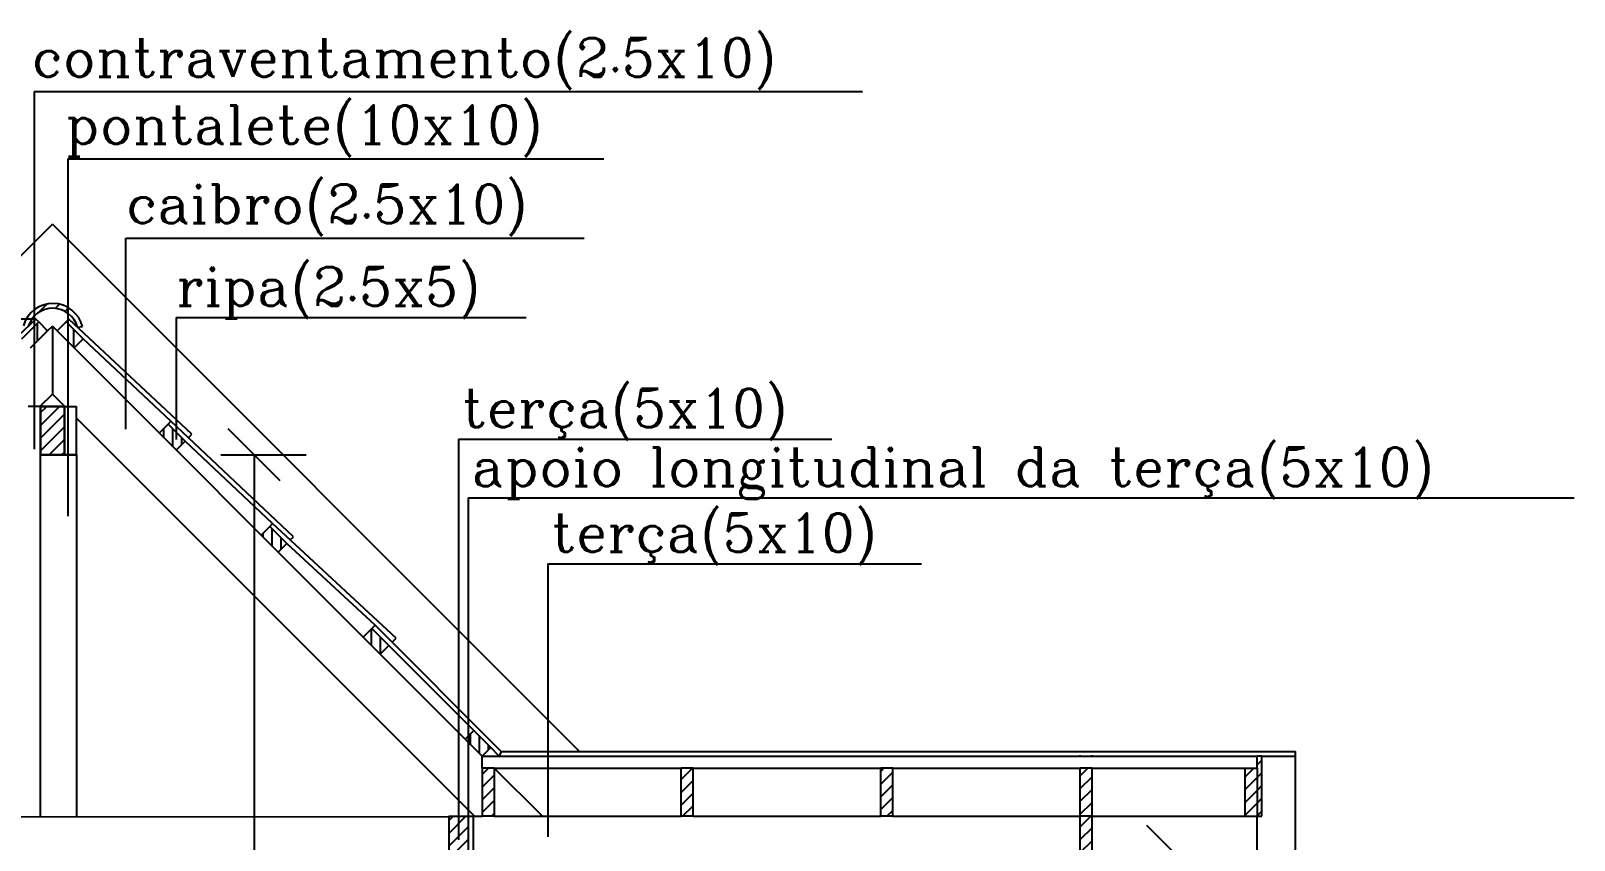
# Model space of a CAD drawing. Extents: x -79 to 141, y 7 to 81.
# Drawn here: x -54.373 to -51.164, y 46.947 to 48.629 of the extents above; entities that cross this region are included whole.
import ezdxf

# ---------------------------------------------------------------- set-up
doc = ezdxf.new("R2010")
doc.units = 0
doc.header["$LTSCALE"] = 10
doc.layers.get('0').update_dxf_attribs({"linetype": 'CONTINUOUS'})
doc.layers.get('DEFPOINTS').update_dxf_attribs({"linetype": 'CONTINUOUS'})
for name, color, linetype in [('COTAS', 244, 'CONTINUOUS'), ('MADEIRAMENTODETELHADO', 244, 'CONTINUOUS'), ('PAREDES', 7, 'CONTINUOUS'), ('TEXTO', 1, 'CONTINUOUS')]:
    doc.layers.add(name, color=color, linetype=linetype)
doc.styles.add('ROMANC', font='ROMANC.SHX')
doc.styles.get("Standard").update_dxf_attribs({"font": 'ROMANC.SHX'})
doc.dimstyles.get("Standard").update_dxf_attribs({"dimscale": 0.6, "dimtxt": 0.18, "dimasz": 0.18, "dimexe": 0.18, "dimexo": 0.25, "dimgap": 0.09, "dimtad": 0, "dimzin": 0, "dimtxsty": 'STANDARD', "dimblk1": 'OBLIQUE', "dimblk2": 'OBLIQUE', "dimsah": 1, "dimcen": 0.09, "dimclrd": 30, "dimclre": 30, "dimazin": 3, "dimtfac": 1, "dimtdec": 4, "dimtofl": 0, "dimtmove": 0, "dimatfit": 3, "dimtolj": 1, "dimtzin": 0})

# ---------------------------------------------------------------- blocks, each defined once
blk = doc.blocks.new('_OBLIQUE')
at = {"color": 0, "linetype": 'BYBLOCK'}
blk.add_line((-0.5, -0.5), (0.5, 0.5), dxfattribs=at)
blk = doc.blocks.new('*D12')
at = {"color": 30, "linetype": 'BYBLOCK', "ltscale": 0.3}
for p, q in [((-30.9656, 69.2674), (-30.7878, 69.2674)), ((-30.8958, 69.2674), (-30.8958, 68.0489)), ((-30.8958, 66.3933), (-30.8958, 67.6118)), ((-30.9656, 66.3933), (-30.7878, 66.3933))]:
    blk.add_line(p, q, dxfattribs=at)
at = {"layer": 'DEFPOINTS', "color": 0, "linetype": 'BYBLOCK', "ltscale": 0.3}
for p in [(-31.2656, 69.2674), (-31.2656, 66.3933), (-30.8958, 66.3933)]:
    blk.add_point(p, dxfattribs=at)
at = {"color": 30, "linetype": 'BYBLOCK', "ltscale": 0.3, "xscale": 0.108, "yscale": 0.108, "zscale": 0.108}
for p, rotation in [((-30.8958, 69.2674), 90), ((-30.8958, 66.3933), 270)]:
    blk.add_blockref('_OBLIQUE', p, dxfattribs=dict(at, rotation=rotation))
at = {"color": 0, "linetype": 'BYBLOCK', "ltscale": 0.3, "insert": (-30.8958, 67.8304), "char_height": 0.108, "attachment_point": 5, "rotation": 90}
blk.add_mtext('\\A1;2.87', dxfattribs=at)
blk = doc.blocks.new('*X72')
at = {"color": 0, "linetype": 'CONTINUOUS', "ltscale": 0.05}
for p, q in [((-34.275, 38.9593), (-34.275, 38.9964)), ((-34.2, 38.9455), (-34.2, 38.9826)), ((-34.2562, 38.978), (-34.2562, 38.9821)), ((-34.1812, 38.9626), (-34.1812, 38.9639)), ((-34.5, 38.7343), (-34.5, 38.7712)), ((-34.4813, 38.753), (-34.4813, 38.7828)), ((-34.0125, 38.758), (-34.0125, 38.7778)), ((-33.9937, 38.7393), (-33.9937, 38.7761)), ((-34.5187, 38.7496), (-34.5187, 38.7524)), ((-33.975, 38.7446), (-33.975, 38.7574)), ((-33.7875, 38.533), (-33.7875, 38.569)), ((-34.725, 38.5316), (-34.725, 38.5453)), ((-34.7062, 38.528), (-34.7062, 38.564)), ((-34.6875, 38.5468), (-34.6875, 38.5648)), ((-33.8062, 38.5518), (-33.8062, 38.5598)), ((-33.7687, 38.5266), (-33.7687, 38.5503)), ((-34.9125, 38.3218), (-34.9125, 38.3571)), ((-34.8937, 38.3405), (-34.8937, 38.3468)), ((-33.5812, 38.3268), (-33.5812, 38.3605)), ((-33.5625, 38.3086), (-33.5625, 38.3434)), ((-34.9312, 38.3136), (-34.9312, 38.3384)), ((-35.1375, 38.0968), (-35.1375, 38.1321)), ((-35.1187, 38.1155), (-35.1187, 38.1475)), ((-33.375, 38.1205), (-33.375, 38.1425)), ((-33.3563, 38.1018), (-33.3563, 38.1371)), ((-33.3375, 38.1093), (-33.3375, 38.1184))]:
    blk.add_line(p, q, dxfattribs=at)
blk = doc.blocks.new('*X79')
at = {"color": 0, "linetype": 'CONTINUOUS', "ltscale": 0.05}
for p, q in [((-34.2746, 39.017), (-34.2559, 39.0358)), ((-34.2384, 39.0267), (-34.2297, 39.0355)), ((-34.218, 39.0205), (-34.2121, 39.0264)), ((-34.2694, 38.8101), (-34.2569, 38.8225)), ((-34.2694, 38.7836), (-34.2304, 38.8225)), ((-34.2694, 38.7571), (-34.2194, 38.8071)), ((-34.2694, 38.7306), (-34.2194, 38.7806)), ((-34.2509, 38.7225), (-34.2194, 38.754)), ((-34.2244, 38.7225), (-34.2194, 38.7275))]:
    blk.add_line(p, q, dxfattribs=at)
blk = doc.blocks.new('*X80')
at = {"color": 0, "linetype": 'CONTINUOUS', "ltscale": 0.05}
for p, q in [((-31.7398, 38.0781), (-31.7298, 38.0881)), ((-33.3506, 38.0583), (-33.3378, 38.0712)), ((-33.3506, 38.0318), (-33.3256, 38.0568)), ((-32.9373, 38.0474), (-32.9135, 38.0712)), ((-32.5223, 38.0646), (-32.5158, 38.0712)), ((-32.5223, 38.0381), (-32.4973, 38.0631)), ((-32.1073, 38.0553), (-32.0915, 38.0712)), ((-32.1073, 38.0288), (-32.0823, 38.0538)), ((-31.7648, 38.0531), (-31.7468, 38.0712)), ((-31.7398, 38.0516), (-31.7298, 38.0616)), ((-33.3506, 38.0053), (-33.3256, 38.0303)), ((-32.9373, 38.0208), (-32.9123, 38.0458)), ((-32.5223, 38.0116), (-32.4973, 38.0366)), ((-32.1073, 38.0023), (-32.0823, 38.0273)), ((-31.7648, 38.0266), (-31.7398, 38.0516)), ((-31.7648, 38.0001), (-31.7398, 38.0251)), ((-31.7398, 38.0251), (-31.7298, 38.0351)), ((-33.3506, 37.9788), (-33.3256, 38.0038)), ((-32.9373, 37.9943), (-32.9123, 38.0193)), ((-32.934, 37.9712), (-32.9123, 37.9928)), ((-32.5223, 37.9851), (-32.4973, 38.0101)), ((-32.1073, 37.9758), (-32.0823, 38.0008)), ((-31.7648, 37.9736), (-31.7398, 37.9986)), ((-31.7398, 37.9986), (-31.7298, 38.0086)), ((-33.4195, 37.9364), (-33.3848, 37.9712)), ((-33.4195, 37.9629), (-33.4113, 37.9712)), ((-33.3317, 37.9712), (-33.3256, 37.9772)), ((-32.5097, 37.9712), (-32.4973, 37.9835)), ((-32.1073, 37.9493), (-32.0855, 37.9712)), ((-32.0855, 37.9712), (-32.0823, 37.9743)), ((-31.7407, 37.9712), (-31.7398, 37.9721)), ((-31.7398, 37.9721), (-31.7298, 37.9821)), ((-33.4195, 37.9099), (-33.38, 37.9494)), ((-32.1073, 37.9228), (-32.0823, 37.9478)), ((-33.4195, 37.8834), (-33.38, 37.9229)), ((-33.4052, 37.8712), (-33.38, 37.8964)), ((-32.1073, 37.8962), (-32.0823, 37.9212)), ((-32.1059, 37.8712), (-32.0823, 37.8947)), ((-33.4195, 37.8303), (-33.3787, 37.8712)), ((-33.4195, 37.8569), (-33.4052, 37.8712)), ((-33.4195, 37.8038), (-33.3695, 37.8538)), ((-33.4195, 37.7773), (-33.3695, 37.8273)), ((-33.3991, 37.7712), (-33.3695, 37.8008)), ((-33.3726, 37.7712), (-33.3695, 37.7743))]:
    blk.add_line(p, q, dxfattribs=at)
blk = doc.blocks.new('*D179')
at = {"color": 30, "linetype": 'BYBLOCK', "ltscale": 0.05}
for p, q in [((-52.0333, 34.8938), (-51.8599, 34.8938)), ((-51.9679, 34.8938), (-51.9679, 33.7445)), ((-51.9679, 32.1838), (-51.9679, 33.333)), ((-52.0333, 32.1838), (-51.8599, 32.1838)), ((-55.7833, 25.8938), (-54.7152, 25.8938)), ((-54.6072, 25.8938), (-54.6072, 25.1123)), ((-54.6072, 23.8938), (-54.6072, 24.6752)), ((-55.7833, 23.8938), (-54.7152, 23.8938))]:
    blk.add_line(p, q, dxfattribs=at)
at = {"layer": 'DEFPOINTS', "color": 0, "linetype": 'BYBLOCK', "ltscale": 0.05}
for p in [(-52.3333, 34.8938), (-52.3333, 32.1838), (-51.9679, 32.1838), (-54.6072, 25.8938), (-54.5233, 25.8938), (-54.5233, 23.8938)]:
    blk.add_point(p, dxfattribs=at)
at = {"color": 30, "linetype": 'BYBLOCK', "ltscale": 0.05, "xscale": 0.108, "yscale": 0.108, "zscale": 0.108}
for p, rotation in [((-51.9679, 34.8938), 90), ((-51.9679, 32.1838), 270), ((-54.6072, 25.8938), 90), ((-54.6072, 23.8938), 270)]:
    blk.add_blockref('_OBLIQUE', p, dxfattribs=dict(at, rotation=rotation))
at = {"color": 0, "linetype": 'BYBLOCK', "ltscale": 0.05, "char_height": 0.108, "attachment_point": 5, "rotation": 90}
for s, insert in [('\\A1;2.71', (-51.9679, 33.5388)), ('\\A1;2.00', (-54.6072, 24.8938))]:
    blk.add_mtext(s, dxfattribs=dict(at, insert=insert))

msp = doc.modelspace()

# ---------------------------------------------------------------- linework, layer by layer
at = {"layer": 'MADEIRAMENTODETELHADO', "color": 30, "linetype": 'CONTINUOUS', "ltscale": 0.3}
for p, q in [((-54.61785, 47.7907), (-54.36211, 48.02993)), ((-54.35621, 48.02404), (-54.36211, 48.02993)), ((-54.33765, 48.00548), (-54.32779, 48.01534)), ((-54.33736, 48.00518), (-54.33765, 48.00548)), ((-54.32779, 48.01534), (-54.32779, 47.87391)), ((-54.31794, 48.00548), (-54.32779, 48.01534)), ((-54.32779, 48.01534), (-54.32779, 47.87391)), ((-54.31823, 48.00518), (-54.31794, 48.00548)), ((-54.29938, 48.02404), (-54.29348, 48.02993)), ((-54.03774, 47.7907), (-54.29348, 48.02993)), ((-54.1058, 47.79335), (-54.28258, 47.97012)), ((-54.08135, 47.8178), (-54.26402, 47.98868)), ((-54.08135, 47.8178), (-54.26402, 47.98868)), ((-54.35372, 47.84798), (-54.32779, 47.87391)), ((-54.30186, 47.84798), (-54.32779, 47.87391)), ((-54.30279, 47.84798), (-54.2778, 47.84798)), ((-54.2778, 47.74798), (-54.2778, 47.84798)), ((-53.45047, 46.99659), (-54.2778, 47.82392)), ((-54.08736, 47.81179), (-54.08135, 47.8178)), ((-54.08736, 47.81179), (-54.08135, 47.8178)), ((-53.82645, 47.57773), (-54.08135, 47.8178)), ((-53.82645, 47.57773), (-54.08135, 47.8178)), ((-54.1061, 47.79305), (-54.1058, 47.79335)), ((-54.1061, 47.79305), (-54.1058, 47.79335)), ((-53.86994, 47.60495), (-54.05201, 47.77643)), ((-54.04493, 47.78351), (-54.03774, 47.7907)), ((-54.04493, 47.78351), (-54.03774, 47.7907)), ((-53.89367, 47.58121), (-54.07045, 47.75799)), ((-53.87566, 47.59922), (-53.86994, 47.60495)), ((-53.61301, 47.3669), (-53.86994, 47.60495)), ((-53.89397, 47.58092), (-53.89367, 47.58121)), ((-53.65679, 47.39383), (-53.84031, 47.56387)), ((-53.83323, 47.57094), (-53.82645, 47.57773)), ((-53.68154, 47.36908), (-53.85832, 47.54586)), ((-53.66386, 47.38676), (-53.65679, 47.39383)), ((-53.39456, 47.13159), (-53.65679, 47.39383)), ((-53.68184, 47.36879), (-53.68154, 47.36908)), ((-53.62144, 47.35848), (-53.61301, 47.3669)), ((-53.46941, 47.15695), (-53.64619, 47.33373)), ((-53.45173, 47.17463), (-53.62851, 47.3514)), ((-53.3987, 47.12159), (-53.41638, 47.13927)), ((-53.43405, 47.12159), (-51.82324, 47.12159)), ((-53.43405, 47.09659), (-53.43405, 47.12159)), ((-53.39456, 47.13159), (-53.3987, 47.12159)), ((-53.39456, 47.13159), (-51.74324, 47.13159)), ((-52.19074, 47.12159), (-52.19074, 47.12374)), ((-52.16574, 47.12159), (-52.16574, 47.12374)), ((-51.81324, 47.12159), (-51.74324, 47.12159)), ((-51.74324, 45.4882), (-51.74324, 47.13159)), ((-53.40905, 47.09659), (-53.02074, 47.09659)), ((-53.30905, 46.99659), (-53.40905, 47.09659)), ((-52.99574, 47.09659), (-52.60574, 47.09659)), ((-52.58074, 47.09659), (-52.19074, 47.09659)), ((-52.16574, 47.09659), (-51.84824, 47.09659)), ((-53.45292, 46.99659), (-53.43405, 46.99659)), ((-53.40905, 46.99659), (-53.02074, 46.99659)), ((-52.99574, 46.99659), (-52.60574, 46.99659)), ((-52.58074, 46.99659), (-52.19074, 46.99659)), ((-52.16574, 46.99659), (-51.84824, 46.99659)), ((-51.82324, 45.57635), (-51.82324, 46.99659))]:
    msp.add_line(p, q, dxfattribs=at)
at = {"layer": 'MADEIRAMENTODETELHADO', "color": 244, "linetype": 'CONTINUOUS', "ltscale": 0.3}
for p, q in [((-54.39157, 47.98868), (-54.35621, 48.02404)), ((-54.37301, 47.97012), (-54.33765, 48.00548)), ((-54.35621, 48.02404), (-54.33765, 48.00548)), ((-54.31794, 48.00548), (-54.29938, 48.02404)), ((-54.28258, 47.97012), (-54.31794, 48.00548)), ((-54.26402, 47.98868), (-54.29938, 48.02404)), ((-54.27524, 48.01287), (-54.26535, 48.01458)), ((-54.28288, 47.96983), (-54.26402, 47.98868)), ((-54.28288, 47.96983), (-54.26402, 47.98868)), ((-54.3278, 47.84798), (-54.3778, 47.84798)), ((-54.08736, 47.81179), (-54.1061, 47.79305)), ((-54.08736, 47.81179), (-54.1061, 47.79305)), ((-54.05201, 47.77643), (-54.08736, 47.81179)), ((-54.05201, 47.77643), (-54.08736, 47.81179)), ((-54.07045, 47.75799), (-54.1058, 47.79335)), ((-54.07045, 47.75799), (-54.1058, 47.79335)), ((-54.07075, 47.75769), (-54.05201, 47.77643)), ((-54.07075, 47.75769), (-54.05201, 47.77643)), ((-54.3528, 47.74798), (-54.3028, 47.74798)), ((-54.35279, 46.99621), (-54.35279, 47.74798)), ((-54.30279, 47.74798), (-54.35279, 47.74798)), ((-54.3028, 47.74798), (-54.2778, 47.74798)), ((-54.2778, 47.74798), (-54.30279, 47.74798)), ((-54.2778, 47.74798), (-54.2778, 46.99619)), ((-53.87566, 47.59922), (-53.89367, 47.58121)), ((-53.84031, 47.56387), (-53.87566, 47.59922)), ((-53.85832, 47.54586), (-53.89367, 47.58121)), ((-53.85861, 47.54556), (-53.84031, 47.56387)), ((-53.66386, 47.38676), (-53.68184, 47.36879)), ((-53.64619, 47.33373), (-53.68154, 47.36908)), ((-53.62851, 47.3514), (-53.66386, 47.38676)), ((-53.64648, 47.33343), (-53.62851, 47.3514)), ((-53.46941, 47.15695), (-53.45173, 47.17463)), ((-53.41638, 47.13927), (-53.45173, 47.17463)), ((-53.43405, 47.12159), (-53.46941, 47.15695)), ((-53.43405, 47.12159), (-53.41638, 47.13927)), ((-51.81324, 47.12159), (-51.82324, 47.12159)), ((-51.82324, 47.09659), (-51.82324, 47.12159)), ((-51.81324, 46.99659), (-51.81324, 47.12159)), ((-53.43405, 47.09659), (-53.43405, 46.99659)), ((-53.40905, 47.09659), (-53.43405, 47.09659)), ((-53.40905, 47.09659), (-53.40905, 46.99659)), ((-53.02074, 46.99659), (-53.02074, 47.09659)), ((-52.99574, 47.09659), (-53.02074, 47.09659)), ((-52.99574, 46.99659), (-52.99574, 47.09659)), ((-52.60574, 46.99659), (-52.60574, 47.09659)), ((-52.58074, 47.09659), (-52.60574, 47.09659)), ((-52.58074, 46.99659), (-52.58074, 47.09659)), ((-52.16574, 47.09659), (-52.19074, 47.09659)), ((-52.19074, 46.89659), (-52.19074, 47.09659)), ((-52.16574, 46.89659), (-52.16574, 47.09659)), ((-51.84824, 46.99659), (-51.84824, 47.09659)), ((-51.84824, 47.09659), (-51.82324, 47.09659)), ((-51.82324, 47.09659), (-51.82324, 46.99659)), ((-55.15267, 46.99659), (-53.50292, 46.99583)), ((-53.40905, 46.99659), (-53.43405, 46.99659)), ((-52.99574, 46.99659), (-53.02074, 46.99659)), ((-52.58074, 46.99659), (-52.60574, 46.99659)), ((-52.16574, 46.99659), (-52.19074, 46.99659)), ((-51.84824, 46.99659), (-51.82324, 46.99659)), ((-51.82324, 46.99659), (-51.81324, 46.99659))]:
    msp.add_line(p, q, dxfattribs=at)
for points in [[(-54.3028, 47.74798), (-54.3028, 47.84798), (-54.3528, 47.84798), (-54.3528, 47.74798)], [(-54.35279, 47.74798), (-54.35279, 47.84798), (-54.30279, 47.84798), (-54.30279, 47.74798)]]:
    msp.add_lwpolyline(points, dxfattribs=at)
msp.add_lwpolyline([(-53.50292, 46.89659), (-53.50292, 46.99659), (-53.45292, 46.99659), (-53.45292, 46.89659)], close=True, dxfattribs=at)
for radius, start, end in [(0.06352, 14.30065, 164.21156), (0.05352, 15.13966, 163.28407)]:
    msp.add_arc((-54.32691, 47.99889), radius, start, end, dxfattribs=at)
at = {"layer": 'PAREDES', "color": 30, "linetype": 'CONTINUOUS', "ltscale": 0.3}
for p in [(-55.42367, 47.13159), (-53.23192, 47.13159)]:
    msp.add_line(p, (-54.32779, 48.22747), dxfattribs=at)
at = {"layer": 'TEXTO', "color": 30, "linetype": 'CONTINUOUS', "ltscale": 0.3}
for p, q in [((-54.36546, 48.50285), (-52.64369, 48.50285)), ((-54.29556, 48.36326), (-53.18123, 48.36326)), ((-54.17509, 48.19849), (-53.22201, 48.19849)), ((-54.07049, 48.03314), (-53.34282, 48.03314)), ((-53.4838, 47.78054), (-52.70717, 47.78054)), ((-53.46341, 47.65838), (-51.16406, 47.65838)), ((-53.29783, 47.52148), (-52.5212, 47.52148))]:
    msp.add_line(p, q, dxfattribs=at)
at = {"layer": 'TEXTO', "color": 30, "linetype": 'CONTINUOUS', "ltscale": 0.05}
for p, q in [((-54.36546, 48.50285), (-54.36546, 47.75977)), ((-54.29556, 48.36326), (-54.29556, 47.62018)), ((-54.17509, 47.80116), (-54.17509, 48.19849)), ((-54.07049, 48.03314), (-54.07049, 47.77966)), ((-54.36211, 48.02993), (-55.39891, 48.02993)), ((-53.4838, 47.78054), (-53.4838, 46.94737)), ((-53.46341, 47.65838), (-53.46341, 46.82521)), ((-53.29783, 47.52148), (-53.29783, 46.95365))]:
    msp.add_line(p, q, dxfattribs=at)

# ---------------------------------------------------------------- block references
at = {"layer": 'COTAS', "color": 244, "linetype": 'CONTINUOUS', "ltscale": 0.05}
for name in ['*X79', '*X72', '*X80']:
    msp.add_blockref(name, (-20.08342, 9.02544), dxfattribs=at)

# ---------------------------------------------------------------- texts
at = {"layer": 'TEXTO', "color": 30, "ltscale": 0.3, "style": 'ROMANC'}
for s, p in [('contraventamento(2.5x10)', (-54.37112, 48.53376)), ('pontalete(10x10)', (-54.30122, 48.39417)), ('caibro(2.5x10)', (-54.17465, 48.2294)), ('ripa(2.5x5)', (-54.07044, 48.05767)), ('terça(5x10)', (-53.47669, 47.80507)), ('apoio longitudinal da terça(5x10)', (-53.4563, 47.68291)), ('terça(5x10)', (-53.29072, 47.54601))]:
    msp.add_text(s, height=0.08, rotation=360, dxfattribs=at).set_placement(p)

# ---------------------------------------------------------------- dimensions: what is measured, and where the dimension line sits
at = {"layer": 'COTAS', "color": 244, "linetype": 'CONTINUOUS', "ltscale": 0.3}
dim = msp.add_linear_dim(base=(-53.90802, 44.87391), p1=(-54.27779, 47.74798), p2=(-54.2778, 44.87391), angle=90, dimstyle='STANDARD', override={"dimexo": 0.5}, dxfattribs=at)
dim.commit()
dim.dimension.update_dxf_attribs({"geometry": '*D12', "text_midpoint": (-53.90802, 46.31095), "insert": (-23.01223, -21.51942)})
at = {"layer": 'COTAS', "linetype": 'CONTINUOUS', "ltscale": 0.05}
dim = msp.add_linear_dim(base=(-54.63796, 37.92376), p1=(-54.55404, 35.92376), p2=(-54.55404, 37.92376), angle=90, dimstyle='STANDARD', override={"dimexo": 2.1}, dxfattribs=at)
dim.commit()
dim.dimension.update_dxf_attribs({"geometry": '*D179', "text_midpoint": (-54.63796, 36.92376), "insert": (-0.03074, 12.03)})

doc.saveas('drawing.dxf')
